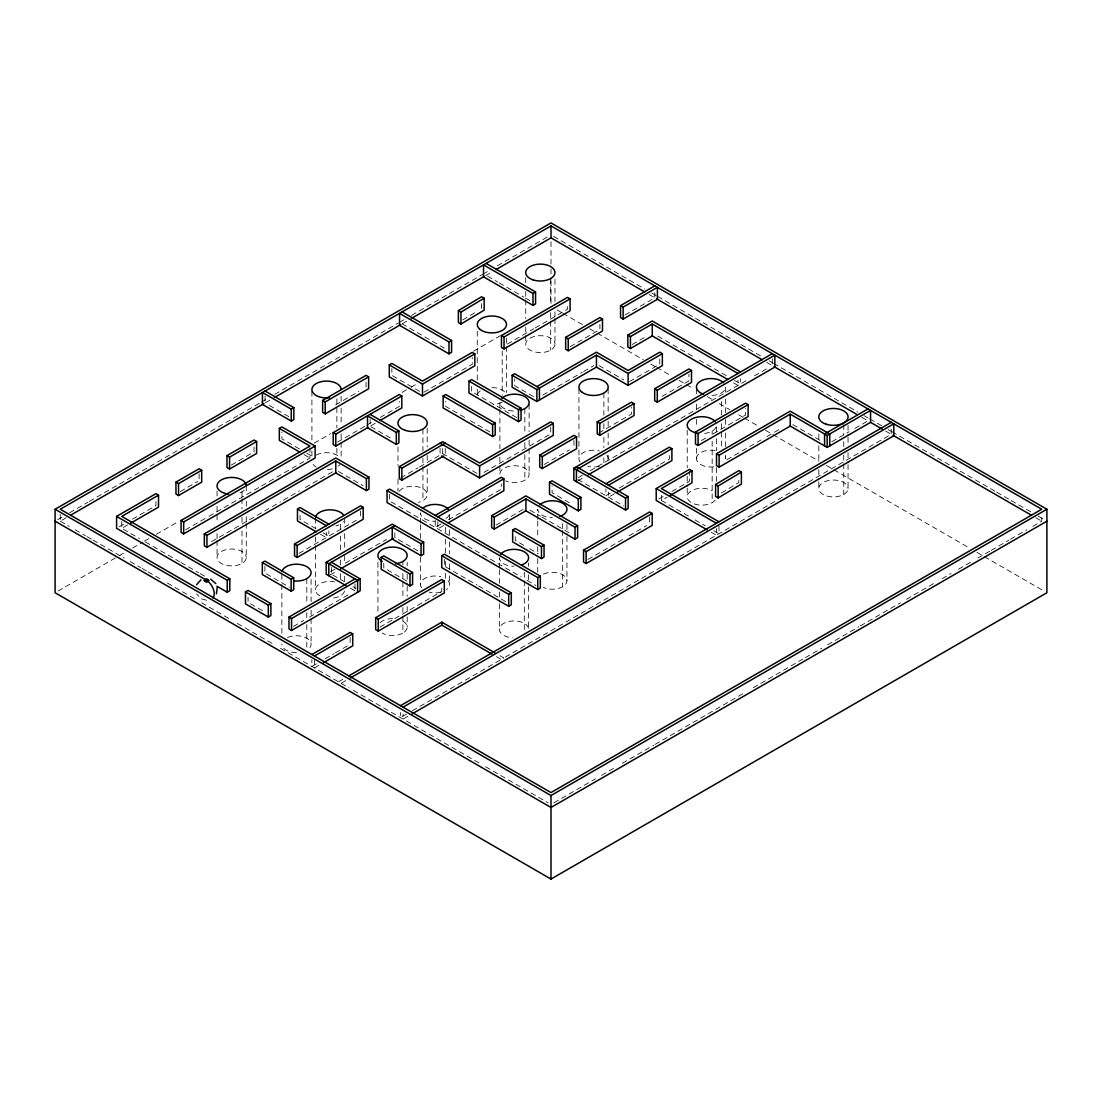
<?xml version="1.0" encoding="UTF-8"?>
<svg xmlns="http://www.w3.org/2000/svg" width="1102" height="1102" viewBox="0 0 1102 1102"><rect width="100%" height="100%" fill="white"/><g stroke="black" fill="none" stroke-linecap="round" stroke-linejoin="round"><path stroke-width="0.75" stroke-dasharray="5 3.75" d="M462.744 319.924L475.816 312.114M721.411 492.952L738.85 482.538L738.85 477.428M57.69 519.689L63.627 516.246M69.578 512.816L87.857 502.264M89.345 501.396L216.805 427.824M218.292 426.956L238.266 415.426M239.754 414.559L260.609 402.533M261.408 402.065L268.847 397.767M274.797 394.337L398.221 323.079M399.709 322.211L404.172 319.635M411.611 315.351L482.497 274.426M482.993 274.136L488.448 270.982M497.388 265.816L548.424 236.365M60.266 514.358L60.266 521.177L66.216 517.747M265.486 402.698L271.436 399.255M402.299 323.712L406.748 321.137M485.569 275.624L490.032 273.048M119.181 526.825L125.063 523.436M132.419 519.194L155.947 505.598L155.947 500.487M180.287 491.547L197.671 481.519M123.231 527.472L127.639 524.924M231.268 465.099L254.039 451.944L254.039 446.833M335.655 404.833L358.811 391.458M58.075 591.03L117.652 556.648M119.14 555.78L125.091 552.35M132.543 548.038L142.957 542.032M144.445 541.165L148.922 538.589M156.36 534.291L178.703 521.398M314.222 443.156L330.6 433.692M402.078 392.422L409.531 388.124M411.018 387.27L416.969 383.827M473.557 351.152L500.363 335.683M185.48 529.855L207.451 517.169M208.925 516.328L260.182 486.726M261.656 485.886L309.951 458.005L309.951 447.784M337.598 442.04L365.478 425.937M366.952 425.096L372.82 421.708M380.162 417.465L399.241 406.445L399.241 401.335M423.953 392.188L472.248 364.307L472.248 357.489M507.333 344.044L533.754 328.795M535.214 327.941L567.502 309.304L567.502 304.193M371.002 425.73L375.396 423.196M211.667 541.592L280.5 501.837M283.434 500.156L299.537 490.858M305.378 487.483L333.19 471.422M570.12 346.689L599.901 329.498L599.901 324.374M625.041 314.979L654.808 297.788L654.808 292.677M542.707 395.136L582.173 372.352M583.633 371.512L593.854 365.602M400.715 477.827L418.071 467.799M419.518 466.972L442.673 453.597L478.116 474.067M632.217 344.499L645.304 336.936M298.959 553.383L359.128 518.643M629.545 381.567L659.767 364.115L659.767 359.004M484.04 472.359L549.237 434.711M330.6 571.649L335.008 569.114M345.284 563.177L386.375 539.457M330.256 574.845L336.124 571.442M441.117 523.973L435.249 527.362L435.249 520.543M448.459 519.745L467.537 508.725M473.405 505.336L501.3 489.233L501.3 484.122M544.181 464.465L569.5 449.85M598.689 433.003L631.446 414.09L631.446 407.272M662.137 396.376L688.943 380.893L688.943 374.074M443.707 525.461L437.825 528.85L437.825 518.629M293.366 626.418L303.642 620.495M309.51 617.106L327.129 606.927M328.589 606.086L349.141 594.226M495.983 525.103L523.34 509.317M578.274 477.593L582.724 475.031M590.121 470.761L748.575 379.281M754.498 375.851L769.306 367.31M577.903 480.789L583.826 477.373M610.343 493.145L605.921 495.693L605.921 488.889M619.186 488.034L639.835 476.119M641.309 475.265L658.996 465.058M660.47 464.204L669.327 459.093L669.327 453.983M701.382 440.58L707.277 437.177M713.159 433.789L745.531 415.096L745.531 408.277M316.288 663.886L311.866 666.434L311.866 659.616M325.118 658.789L333.961 653.693M335.421 652.839L348.673 645.193M380.08 627.066L393.29 619.434M394.75 618.58L441.723 591.471L441.723 584.652M614.393 493.779L608.497 497.195L608.497 492.084M318.864 665.374L314.456 667.936L314.456 657.701M338.507 681.821L342.929 679.259M658.803 498.999L664.63 495.625M671.917 491.423L689.411 481.326L689.411 471.091M726.893 459.686L760.972 440.001M766.909 436.585L780.244 428.885M341.455 683.088L345.876 680.54M661.379 495.377L661.379 500.487L667.22 497.112M587.958 559.499L623.181 539.153M629.063 535.765L646.667 525.599M831.803 441.737L849.174 431.722M854.959 428.375L867.977 420.854M406.39 714.192L400.494 717.609L400.494 712.484M412.3 710.79L503.807 657.963L499.371 655.401M505.295 657.095L891.229 434.284L891.229 429.174M407.864 716.328L403.07 719.096L403.07 713.986M553.975 802.779L595.617 778.742M601.554 775.312L616.431 766.716M622.382 763.287L653.61 745.255M655.098 744.401L745.806 692.028M753.245 687.731L803.799 658.541M805.287 657.687L821.651 648.238M827.602 644.808L858.83 626.776M860.318 625.922L900.458 602.739M906.409 599.309L934.661 582.986M942.1 578.702L951.026 573.55M958.464 569.252L971.84 561.524M977.791 558.094L989.692 551.22M991.18 550.366L1009.019 540.063M1010.506 539.209L1026.857 529.759M1032.808 526.329L1041.734 521.177L1041.734 514.358M206.473 600.232L200.991 598.772L196.542 593.84M553.576 236.365L644.822 289.041M651.723 293.022L656.186 295.598M657.674 296.466L762.46 356.965M769.21 360.85L772.888 362.971M773.673 363.426L857.769 411.983M864.381 415.798L868.197 418.002M869.685 418.856L881.6 425.744M888.171 429.532L891.146 431.254M892.028 431.764L996.263 491.947M996.731 492.208L1010.121 499.936M1011.154 500.542L1032.422 512.816M1038.373 516.246L1044.31 519.689M649.147 294.523L655.098 297.953M766.62 362.338L771.083 364.914M861.805 417.286L867.742 420.73M885.595 431.034L891.546 434.463M1035.784 517.747L1041.734 521.177M657.798 336.124L693.254 356.607M699.164 360.023L727.251 376.223M734.635 380.493L740.544 383.909L740.544 378.799M733.533 382.835L737.968 385.397L737.968 380.286M792.82 424.601L822.354 441.654M556.951 309.882L561.428 312.472M562.915 313.326L583.757 325.365M589.722 328.809L595.672 332.239M597.16 333.107L643.334 359.748M650.772 364.059L655.249 366.635M656.737 367.489L671.628 376.085M679.066 380.383L685.031 383.827M686.518 384.694L693.957 388.992M707.36 396.72L711.837 399.31M719.275 403.607L729.703 409.627M738.643 414.779L743.106 417.355M744.594 418.223L759.485 426.818M765.449 430.262L771.4 433.692M772.888 434.56L819.048 461.215M826.5 465.512L832.451 468.942M833.952 469.81L969.457 548.038M976.909 552.35L982.86 555.78M984.348 556.648L1043.925 591.03M487.552 276.161L497.732 282.043M499.192 282.883L523.918 297.168M525.378 298.008L529.745 300.529M599.02 365.602L623.746 379.873M533.63 396.637L514.717 385.728L514.717 378.909M402.106 323.809L444.299 348.177M661.379 500.487L689.191 516.535M695.045 519.924L705.294 525.833M713.752 530.723L718.972 533.726L718.972 523.505M516.659 417.575L471.56 391.541L471.56 386.43M711.162 532.211L716.383 535.228L716.383 528.409M577.889 479.522L623.691 505.956M419.573 391.348L391.871 375.355L391.871 368.536M464.645 417.369L445.731 406.445L445.731 401.335M470.458 420.73L490.831 432.494M569.376 502.691L552.088 492.718L552.088 485.899M529.993 510.171L540.407 516.191M541.895 517.045L571.676 534.236M390.26 437.907L370.093 426.267L370.093 419.449M523.877 545.407L515.24 540.421L515.24 535.31M529.635 548.741L538.286 553.727M269.356 405.453L289.537 417.093M299.413 448.941L281.919 438.844L281.919 432.025M306.7 453.142L312.527 456.517M338.355 471.422L363.137 485.734M391.114 501.878L420.661 518.946M422.135 519.8L521.122 576.938M527.032 580.355L535.889 585.479M304.111 454.644L309.951 458.005M417.878 550.862L394.833 537.556L394.833 532.445M445.8 566.979L477.056 585.024M478.543 585.892L506.824 602.215M315.902 528.629L300.047 519.469L300.047 514.358M323.106 532.789L328.864 536.109L328.864 530.999M406.817 581.112L383.758 567.805L383.758 562.695M320.517 534.277L326.288 537.597L326.288 532.486M496.423 656.682L500.845 659.23M332.804 575.024L344.334 581.677M352.971 586.677L355.863 588.33M350.395 588.165L354.72 590.658M266.34 573.866L289.399 587.187M123.245 529.18L139.527 538.575M145.45 541.991L179.488 561.648M180.976 562.502L198.732 572.764M200.22 573.619L206.129 577.035M262.331 610.604L248.06 602.367L248.06 597.243M60.266 521.177L69.192 526.329M75.143 529.773L85.557 535.779M87.044 536.633L91.507 539.222M92.995 540.076L124.251 558.108M130.201 561.552L140.615 567.558M142.103 568.425L146.566 571.001M148.054 571.855L159.955 578.729M167.394 583.027L195.66 599.35M201.611 602.78L231.379 619.971M237.329 623.401L274.522 644.877M280.473 648.307L348.838 687.786M353.356 690.389L479.673 763.314M485.61 766.744L548.025 802.779M848.044 425.413L848.044 435.634M848.044 437.342L848.044 444.161M848.044 452.674L848.044 462.909M848.044 464.617L848.044 488.475A14.615 8.43 0 0 1 826.128 495.776A14.615 8.43 0 0 1 826.128 481.161A14.615 8.43 0 0 1 848.044 488.475M843.76 424.559L843.76 434.78M843.76 441.599L843.76 448.418M843.76 455.236L843.76 462.055M843.76 463.763L843.76 494.44M818.827 433.94L818.827 439.051M818.827 445.869L818.827 461.201M818.827 469.727L818.827 479.949M818.827 481.657L818.827 488.475M772.268 358.784L772.268 365.602M725.653 392.119L725.653 387.009A14.615 8.43 0 0 1 711.038 395.439M725.653 398.938L725.653 412.575M725.653 419.38L725.653 426.198M725.653 433.017L725.653 446.654M725.653 455.167L725.653 458.584A14.615 8.43 0 0 0 724.455 455.236M721.369 401.486L721.369 415.123M721.369 423.65L721.369 430.469M721.369 432.163L721.369 449.203M716.452 431.943L716.452 425.124A14.615 8.43 0 0 1 703.31 433.513M716.452 438.761L716.452 450.69M716.452 467.73L716.452 481.354M712.168 431.089L712.168 434.491M712.168 441.31L712.168 502.664M696.436 388.703L696.436 395.522M696.436 404.048L696.436 410.867M696.436 419.38L696.436 427.907M696.436 448.362L696.436 458.584A14.615 8.43 0 0 0 716.851 466.325M687.221 430.235L687.221 467.73M687.221 476.243L687.221 486.478M687.221 488.172L687.221 496.699M649.601 517.086L649.601 523.905M608.152 388.758L608.152 412.616M608.152 421.143L608.152 426.254M608.152 433.072L608.152 445.001M608.152 455.222L608.152 458.625M603.868 393.015L603.868 415.178M603.868 423.691L603.868 430.51M603.868 437.329L603.868 447.55M603.868 457.785L603.868 462.895M578.936 388.758L578.936 458.625M573.963 440.456L573.963 447.274M566.951 524.538L566.951 534.773M566.951 536.467L566.951 580.782M562.667 523.684L562.667 528.808M562.667 530.503L562.667 586.746M554.967 279.385L554.967 301.535M554.967 311.756L554.967 316.866M554.967 318.574L554.967 344.141A14.615 8.43 0 0 1 533.051 351.442A14.615 8.43 0 0 1 533.051 336.826A14.615 8.43 0 0 1 554.967 344.141M551 241.682L551 267.249M551 268.957L551 279.178M551 280.886L551 304.744M550.725 427.039L550.725 433.857M550.683 278.53L550.683 304.083M550.683 312.61L550.683 319.428M550.683 321.137L550.683 350.105M537.735 519.428L537.735 509.207A14.615 8.43 0 0 0 552.336 517.637M537.735 521.136L537.735 538.175M537.735 546.702L537.735 556.923M537.735 558.631L537.735 572.255M529.112 404.31L529.112 431.585M529.112 440.097L529.112 446.916M529.112 448.624L529.112 474.191M528.588 562.888L528.588 566.304M528.588 574.817L528.588 585.052M528.588 586.746L528.588 629.352A14.615 8.43 0 0 0 514.482 620.922A14.615 8.43 0 0 0 499.413 628.787A14.615 8.43 0 0 0 512.513 637.755M525.737 277.676L525.737 284.495M525.737 291.314L525.737 298.119M525.737 299.827L525.737 318.574M525.737 327.101L525.737 333.92M525.737 335.614L525.737 344.141M524.841 408.58L524.841 434.133M524.841 442.66L524.841 447.77M524.841 454.589L524.841 480.155M524.318 572.269L524.318 579.087M524.318 580.782L524.318 630.206M506.493 338.094L506.493 344.912M506.493 346.62L506.493 392.629M502.209 350.877L502.209 395.191M499.895 407.726L499.895 402.616A14.615 8.43 0 0 0 514.51 411.046M499.895 409.434L499.895 448.624M499.895 457.151L499.895 463.97M499.895 465.664L499.895 474.191A14.615 8.43 0 0 1 517.692 465.953A14.615 8.43 0 0 1 527.72 477.786A14.615 8.43 0 0 1 505.542 480.844M499.371 568.012L499.371 557.777A14.615 8.43 0 0 0 513.987 566.221M499.371 569.706L499.371 583.344M499.371 591.87L499.371 602.091M499.371 603.8L499.371 629.352M481.629 303.532L481.629 308.656M477.262 331.275L477.262 380.7M477.262 389.226L477.262 396.045M449.644 519.676L449.644 512.857A14.615 8.43 0 0 1 445.36 518.822M449.644 529.897L449.644 535.007M449.644 541.826L449.644 553.755M449.644 563.976L449.644 569.1M449.644 575.905L449.644 584.432M445.36 527.335L445.36 532.459M445.36 539.264L445.36 552.901M445.36 561.428L445.36 566.538M445.36 573.357L445.36 578.467A14.615 8.43 0 0 1 446.572 589.611M445.249 448.28L445.249 455.098M444.313 559.306L444.313 566.125M442.673 448.486L442.673 453.597M440.084 448.28L440.084 455.098M427.204 428.182L427.204 446.916M427.204 455.443L427.204 462.261M427.204 469.08L427.204 494.646M422.934 429.022L422.934 451.186M422.934 458.005L422.934 464.81M422.934 466.518L422.934 500.611M420.427 523.078L420.427 512.857A14.615 8.43 0 0 0 435.028 521.287M420.427 524.786L420.427 538.423M420.427 557.157L420.427 584.432M407.175 562.309L407.175 565.725M407.175 574.238L407.175 584.473M407.175 586.168L407.175 596.402M407.175 606.623L407.175 615.15M407.175 616.845L407.175 627.079M402.891 561.455L402.891 564.871M402.891 573.398L402.891 580.203M402.891 581.911L402.891 598.951M402.891 607.477L402.891 614.296M402.891 615.99L402.891 633.044A14.615 8.43 0 0 1 382.229 633.044M397.987 446.916L397.987 465.664M397.987 479.301L397.987 491.23M389.626 494.206L389.626 501.024M377.958 562.309L377.958 613.442M366.043 382.174L366.043 387.284M360.602 510.97L360.602 517.788M355.009 584.019L355.009 590.824M350.147 637.521L350.147 644.339M344.678 518.243L344.678 526.77M344.678 533.588L344.678 548.92M344.678 555.739L344.678 562.557M344.678 576.194L344.678 581.305M341.138 396.348L341.138 401.459M341.138 408.277L341.138 425.317M341.138 433.844L341.138 440.662M341.138 442.357L341.138 457.702M340.394 529.332L340.394 524.208A14.615 8.43 0 0 0 343.466 521.604M340.394 536.151L340.394 551.482M340.394 560.009L340.394 565.119M340.394 573.632L340.394 580.451M336.854 398.896L336.854 427.879M336.854 448.321L336.854 455.14M331.358 567.378L331.358 574.197M315.447 518.243L315.447 528.478M315.447 536.991L315.447 543.809M315.447 545.518L315.447 589.832M311.907 391.238L311.907 440.662M311.907 450.883L311.907 457.702M311.095 579.459L311.095 601.609M311.095 610.136L311.095 616.941M311.095 618.649L311.095 644.215M306.811 578.605L306.811 604.172M306.811 612.684L306.811 617.795M306.811 624.614L306.811 648.472M281.864 574.335L281.864 582.862M281.864 584.57L281.864 635.689M265.045 396.128L265.045 402.946M264.893 566.221L264.893 573.04M246.269 485.886L246.269 494.399M246.269 501.217L246.269 506.328M246.269 516.562L246.269 521.673M246.269 523.367L246.269 557.46A14.615 8.43 0 0 1 224.353 564.761A14.615 8.43 0 0 1 224.353 550.146A14.615 8.43 0 0 1 246.269 557.46M241.999 491.85L241.999 496.961M241.999 498.655L241.999 508.89M241.999 517.403L241.999 524.221M241.999 531.04L241.999 563.425M217.053 490.996L217.053 497.815M217.053 506.328L217.053 513.146M217.053 514.854L217.053 523.367M217.053 533.602L217.053 538.713M217.053 540.421L217.053 557.46M199.118 473.86L199.118 480.679M121.757 521.508L121.757 528.326M715.239 500.046A14.615 8.43 0 0 1 694.398 503.958A14.615 8.43 0 0 1 690.293 491.533A14.615 8.43 0 0 1 712.168 490.734M543.382 574.114A14.615 8.43 0 0 1 563.094 575.065A14.615 8.43 0 0 1 563.094 586.498A14.615 8.43 0 0 1 543.382 587.449M696.436 458.584A14.615 8.43 0 0 1 716.851 450.842M402.891 621.115A14.615 8.43 0 0 1 402.891 633.044M379.983 622.782A14.615 8.43 0 0 1 392.56 618.635M440.841 592.173A14.615 8.43 0 0 1 429.229 592.173M421.625 587.779A14.615 8.43 0 0 1 424.697 578.467A14.615 8.43 0 0 1 440.841 576.69M287.512 637.548A14.615 8.43 0 0 1 306.811 638.251A14.615 8.43 0 0 1 308.023 649.395M296.479 652.646A14.615 8.43 0 0 1 281.864 644.215M599.35 466.366A14.615 8.43 0 0 1 587.738 466.366M580.134 461.986A14.615 8.43 0 0 1 583.206 452.66A14.615 8.43 0 0 1 599.35 450.883M606.954 455.278A14.615 8.43 0 0 1 606.954 461.986M344.54 590.961A14.615 8.43 0 0 1 330.063 598.262M319.732 595.796A14.615 8.43 0 0 1 317.583 585.438A14.615 8.43 0 0 1 334.485 581.787M399.186 491.285A14.615 8.43 0 0 1 422.934 488.682A14.615 8.43 0 0 1 418.402 502.388M502.209 402.01A14.615 8.43 0 0 1 493.352 404.434M477.4 394.902A14.615 8.43 0 0 1 480.348 390.866M491.878 387.601A14.615 8.43 0 0 1 505.295 392.684M339.939 464.452A14.615 8.43 0 0 1 338.066 466.284M332.322 468.846A14.615 8.43 0 0 1 326.523 469.548M316.191 467.069A14.615 8.43 0 0 1 313.12 464.452M316.191 455.14A14.615 8.43 0 0 1 339.939 457.757M339.03 524.91A14.615 8.43 0 0 1 335.862 525.985M244.245 490.17A14.615 8.43 0 0 1 239.093 493.145"/><path stroke-width="1.5" d="M206.06 581.704L206.887 579.294M216.405 593.84L217.218 587.531M196.542 584.707L200.991 579.79M205.647 581.636L207.286 579.363M205.289 581.525L207.658 579.473M204.958 581.374L207.989 579.624M458.391 310.599L481.629 296.727L484.177 298.229L484.177 310.158L460.939 324.043L458.391 322.528L458.391 310.599L460.939 312.114L460.939 324.043M460.939 312.114L484.177 298.229M715.597 484.494L738.85 470.609L741.398 472.111L741.398 484.053L718.146 497.925L715.597 496.423L715.597 484.494L718.146 485.996L718.146 497.925M718.146 485.996L741.398 472.111M55.1 509.248L551 222.935L1046.9 509.248L1046.9 592.752L551 879.065L55.1 592.752L55.1 509.248L551 795.548L1046.9 509.248M551 225.924L60.266 509.248L551 792.572L1041.734 509.248L551 225.924L551 237.853L644.684 291.947M70.68 515.171L263.998 403.552M274.398 397.547L400.811 324.567M411.211 318.561L484.081 276.492M495.983 269.618L551 237.853M291.272 409.145L293.848 407.657L293.848 419.587L291.272 421.074L262.455 404.448L262.455 392.519L291.272 409.145L291.272 421.074M205.027 579.376L116.592 528.326L116.592 516.383L155.947 493.668L158.523 495.17L158.523 507.099L130.587 523.23M175.948 482.125L199.118 468.749L201.694 470.237L201.694 482.166L178.538 495.542L175.948 494.054L175.948 482.125L178.538 483.613L201.694 470.237M158.523 495.17L121.757 516.397L229.822 578.784L229.822 590.713L227.232 592.201L216.874 586.223M226.984 455.636L254.039 440.015L256.628 441.516L256.628 453.445L229.574 469.053L226.984 467.565L226.984 455.636L229.574 457.123L256.628 441.516M322.638 400.412L366.043 375.355L368.619 376.843L368.619 388.772L325.214 413.842L322.638 412.341L322.638 400.412L325.214 401.913L368.619 376.843M279.329 428.402L281.919 426.915L315.117 446.076L315.117 458.005L183.676 533.891L181.086 532.39L181.086 520.461L309.951 446.076L279.329 428.402L279.329 440.332L299.744 452.109M389.281 364.914L391.871 363.426L422.479 381.099L472.248 352.378L474.824 353.866L474.824 365.795L422.479 396.017L389.281 376.843L389.281 364.914L422.479 384.088L474.824 353.866M448.996 341.937L451.586 340.449L451.586 352.378L448.996 353.866L399.53 325.31L399.53 313.381L448.996 341.937L448.996 353.866M532.982 293.449L535.558 291.961L535.558 303.89L532.982 305.378L483.516 276.822L483.516 264.893L532.982 293.449L532.982 305.378M368.068 427.438L335.779 446.076L333.19 444.588L333.19 432.659L399.241 394.516L401.817 396.017L401.817 407.947L379.804 420.647M501.465 335.504L567.502 297.375L570.092 298.862L570.092 310.792L504.041 348.921L501.465 347.433L501.465 335.504L504.041 336.992L570.092 298.862M181.086 520.461L183.676 521.962L315.117 446.076M333.19 432.659L335.779 434.147L401.817 396.017M204.338 533.891L335.779 458.005L368.963 477.166L368.963 489.095L366.387 490.597L335.779 472.91L206.928 547.308L204.338 545.821L204.338 533.891L206.928 535.379L335.779 460.98L366.387 478.654L368.963 477.166M443.142 396.017L445.731 394.516L495.197 423.085L495.197 435.014L492.608 436.502L443.142 407.947L443.142 396.017L492.608 424.573L495.197 423.085M468.97 381.099L471.56 379.611L521.026 408.167L521.026 420.096L518.436 421.584L468.97 393.028L468.97 381.099L518.436 409.655L521.026 408.167M396.321 432.466L398.896 430.965L398.896 442.894L396.321 444.395L367.503 427.755L367.503 415.826L396.321 432.466L396.321 444.395M565.657 337.336L599.901 317.569L602.491 319.057L602.491 330.986L568.233 350.753L565.657 349.265L565.657 337.336L568.233 338.824L602.491 319.057M620.564 305.64L623.153 307.127L657.398 287.346L657.398 299.276L623.153 319.057L620.564 317.569L620.564 305.64L654.808 285.859M536.867 386.582L596.444 352.185L628.112 370.465L659.767 352.185L662.357 353.673L662.357 365.602L628.112 385.383L596.444 367.104L536.867 401.5L512.127 387.215L512.127 375.286L514.717 373.798L539.443 388.069L539.443 399.998M316.191 531.784L297.471 520.971L297.471 509.041L300.047 507.54L328.864 524.18M443.803 455.925L401.844 480.155L399.268 478.667L399.268 466.738L442.673 441.668L479.59 462.992L550.725 421.928L553.3 423.416L553.3 435.345L479.59 477.91L441.558 455.952M727.623 379.432L652.26 335.917L630.44 348.507L627.851 347.02L627.851 335.091L652.26 320.999L740.544 371.98M512.127 375.286L536.867 389.571L596.444 355.161L628.112 373.454L662.357 353.673M399.268 466.738L401.844 468.226L445.249 443.169M627.851 335.091L630.44 336.578L652.26 323.988L737.968 373.468M116.592 516.383L227.232 580.272L229.822 578.784M262.317 562.599L264.893 561.111L293.711 577.751L293.711 589.68L291.135 591.168L262.317 574.528L262.317 562.599L291.135 579.239L293.711 577.751M294.551 543.989L360.602 505.859L363.178 507.347L363.178 519.276L297.127 557.419L294.551 555.918L294.551 543.989L297.127 545.49L363.178 507.347M387.05 490.583L389.626 489.095L540.324 576.098L540.324 588.027L537.748 589.529L387.05 502.526L387.05 490.583L537.748 577.6L540.324 576.098M245.47 591.926L248.06 590.438L270.885 603.607L270.885 615.536L268.309 617.037L245.47 603.855L245.47 591.926L268.309 605.108L270.885 603.607M440.084 443.169L479.59 465.967L553.3 423.416M346.069 585.672L326.192 574.197L326.192 562.268L392.243 524.139L423.65 542.253L423.65 554.196L421.06 555.683L392.243 539.043L392.243 527.114L421.06 543.754L423.65 542.253M394.833 525.626L328.782 563.756L328.782 575.685M340.518 568.908L393.359 538.396M435.249 515.433L501.3 477.304L503.876 478.791L503.876 490.721L448.101 522.927M539.718 455.126L573.963 435.345L576.553 436.833L576.553 448.762L542.294 468.543L539.718 467.055L539.718 455.126L542.294 456.614L576.553 436.833M597.201 421.928L631.446 402.161L634.036 403.649L634.036 415.578L599.791 435.345L597.201 433.857L597.201 421.928L599.791 423.416L634.036 403.649M654.684 388.744L688.943 368.963L691.519 370.465L691.519 382.394L657.274 402.161L654.684 400.673L654.684 388.744L657.274 390.232L691.519 370.465M437.825 516.921L503.876 478.791M381.182 557.364L383.758 555.876L412.575 572.503L412.575 584.446L409.985 585.933L381.182 569.293L381.182 557.364L409.985 574.004L412.575 572.503M331.358 562.268L360.175 578.894L360.175 590.824L291.548 630.454L288.972 628.966L288.972 617.037L355.009 578.894M288.972 617.037L291.548 618.525L360.175 578.894M491.671 515.667L525.916 495.886L577.627 525.75L577.627 537.68L575.037 539.167L525.916 510.805L494.247 529.084L491.671 527.596L491.671 515.667L494.247 517.155L525.916 498.875L575.037 527.238L577.627 525.75M549.499 482.277L552.088 480.789L580.906 497.415L580.906 509.344L578.316 510.846L549.499 494.206L549.499 482.277L578.316 498.917L580.906 497.415M576.415 466.738L628.126 496.589L628.126 508.518L625.537 510.006L573.839 480.155L573.839 468.226L772.268 353.673M441.723 555.683L444.313 554.182L511.3 592.862L511.3 604.791L508.711 606.279L441.723 567.613L441.723 555.683L508.711 594.35L511.3 592.862M588.261 474.81L774.844 367.09L774.844 355.161L576.415 469.714L576.415 481.643M512.65 529.979L515.24 528.492L544.044 545.132L544.044 557.061L541.468 558.549L512.65 541.909L512.65 529.979L541.468 546.62L544.044 545.132M605.921 483.764L669.327 447.164L671.903 448.652L671.903 460.581L617.34 492.084M695.5 432.053L745.531 403.167L748.106 404.654L748.106 416.584L698.089 445.47L695.5 443.982L695.5 432.053L698.089 433.541L748.106 404.654M311.866 654.505L350.147 632.41L352.736 633.898L352.736 645.827L323.285 662.825M375.672 617.671L441.723 579.542L444.313 581.029L444.313 592.959L378.262 631.088L375.672 629.6L375.672 617.671L378.262 619.159L444.313 581.029M608.497 485.266L671.903 448.652M314.456 656.007L352.736 633.898M573.839 468.226L625.537 498.076L628.126 496.589M707.098 529.855L656.213 500.487L656.213 488.558L689.411 469.397L692.001 470.885L692.001 482.814L670.126 495.432M716.52 453.735L719.11 455.236L790.23 414.159L827.161 435.483L870.566 410.426L870.566 422.355L827.161 447.412L790.23 426.088L719.11 467.165L716.52 465.664L716.52 453.735L790.23 411.184L829.737 433.995L829.737 445.924M692.001 470.885L661.379 488.558L718.972 521.797M348.838 675.857L441.819 622.162L494.95 652.839M350.312 677.978L441.819 625.151L492.002 654.12M583.564 550.105L649.601 511.975L652.191 513.463L652.191 525.392L586.14 563.535L583.564 562.034L583.564 550.105L586.14 551.606L652.191 513.463M867.977 408.925L824.572 433.995L824.572 445.924M400.494 705.679L891.229 422.355M403.07 707.167L893.805 423.843L893.805 435.772L411.996 713.944M1046.9 521.177L551 807.477L55.1 521.177M204.696 581.181L208.25 579.817M204.49 580.974L208.443 580.024M204.38 580.74L208.567 580.258M204.338 580.506L208.609 580.506M204.38 580.258L208.567 580.74M204.49 580.024L208.443 580.974M204.696 579.817L208.25 581.181M204.958 579.624L207.658 581.525M210.771 579.225L215.827 583.619M656.585 298.807L762.171 359.762M774.059 366.635L857.342 414.71M870.718 422.438L882.619 429.312M893.033 435.318L1031.32 515.171M486.092 263.392L535.558 291.961M402.106 311.88L451.586 340.449M656.213 488.558L716.383 523.298M370.093 414.338L398.896 430.965M265.045 391.017L293.848 407.657M297.471 509.041L326.288 525.668M326.192 562.268L357.599 580.396L357.599 592.325M205.289 579.473L206.473 580.327A10.951 6.323 60 0 1 213.306 589.005A10.951 6.323 60 0 1 212.92 597.959M205.647 579.363L207.286 581.636M206.06 579.294L206.887 581.704M827.161 435.483L827.161 447.412M790.23 414.159L790.23 426.088M719.11 455.236L719.11 467.165M698.089 433.541L698.089 445.47M657.274 390.232L657.274 402.161M652.26 323.988L652.26 335.917M630.44 336.578L630.44 348.507M628.112 373.454L628.112 385.383M625.537 498.076L625.537 510.006M623.153 307.127L623.153 319.057M599.791 423.416L599.791 435.345M596.444 355.161L596.444 367.104M586.14 551.606L586.14 563.535M578.316 498.917L578.316 510.846M575.037 527.238L575.037 539.167M568.233 338.824L568.233 350.753M551 795.548L551 879.065M542.294 456.614L542.294 468.543M541.468 546.62L541.468 558.549M537.748 577.6L537.748 589.529M536.867 389.571L536.867 401.5M525.916 498.875L525.916 510.805M518.436 409.655L518.436 421.584M508.711 594.35L508.711 606.279M504.041 336.992L504.041 348.921M494.247 517.155L494.247 529.084M492.608 424.573L492.608 436.502M479.59 465.967L479.59 477.91M441.819 622.162L441.819 625.151M422.479 384.088L422.479 396.017M421.06 543.754L421.06 555.683M409.985 574.004L409.985 585.933M401.844 468.226L401.844 480.155M378.262 619.159L378.262 631.088M366.387 478.654L366.387 490.597M335.779 434.147L335.779 446.076M335.779 460.98L335.779 472.91M325.214 401.913L325.214 413.842M297.127 545.49L297.127 557.419M291.548 618.525L291.548 630.454M291.135 579.239L291.135 591.168M268.309 605.108L268.309 617.037M229.574 457.123L229.574 469.053M227.232 580.272L227.232 592.201M206.928 535.379L206.928 547.308M206.473 579.266L206.473 581.732M183.676 521.962L183.676 533.891M178.538 483.613L178.538 495.542M500.57 554.43A14.615 8.43 0 0 1 523.643 551.455A14.615 8.43 0 0 1 521.411 565.05M696.037 432.866A14.615 8.43 0 0 1 691.505 419.159A14.615 8.43 0 0 1 715.239 421.777M539.76 504.909A14.615 8.43 0 0 1 562.667 503.242A14.615 8.43 0 0 1 559.775 516.466M703.613 394.268A14.615 8.43 0 0 1 700.707 381.044A14.615 8.43 0 0 1 723.628 382.711M382.229 561.469A14.615 8.43 0 0 1 384.419 548.493A14.615 8.43 0 0 1 406.032 552.226A14.615 8.43 0 0 1 395.522 563.756M422.452 508.559A14.615 8.43 0 0 1 435.951 504.44A14.615 8.43 0 0 1 448.445 509.51M282.002 571.497A14.615 8.43 0 0 1 298.78 564.307A14.615 8.43 0 0 1 310.847 574.156A14.615 8.43 0 0 1 293.518 580.892M315.585 517.113A14.615 8.43 0 0 1 328.079 509.895A14.615 8.43 0 0 1 343.466 514.896M501.92 398.318A14.615 8.43 0 0 1 525.461 397.037A14.615 8.43 0 0 1 520.309 410.357M228.693 494.137A14.615 8.43 0 0 1 217.108 485.114A14.615 8.43 0 0 1 231.337 477.442A14.615 8.43 0 0 1 246.132 484.742M329.484 397.794A14.615 8.43 0 0 1 312.045 390.673A14.615 8.43 0 0 1 325.531 381.113A14.615 8.43 0 0 1 341.138 389.529M826.128 424.201A14.615 8.43 0 0 0 848.044 416.887A14.615 8.43 0 0 0 826.128 409.586A14.615 8.43 0 0 0 826.128 424.201M581.815 392.078A14.615 8.43 0 0 0 606.954 390.397A14.615 8.43 0 0 0 591.87 378.675A14.615 8.43 0 0 0 581.815 392.078M405.288 430.372A14.615 8.43 0 0 0 427.204 423.058A14.615 8.43 0 0 0 405.288 415.757A14.615 8.43 0 0 0 405.288 430.372M480.155 329.498A14.615 8.43 0 0 0 505.295 327.817A14.615 8.43 0 0 0 490.197 316.081A14.615 8.43 0 0 0 480.155 329.498M533.051 279.867A14.615 8.43 0 0 0 554.967 272.566A14.615 8.43 0 0 0 533.051 265.251A14.615 8.43 0 0 0 533.051 279.867"/></g></svg>
